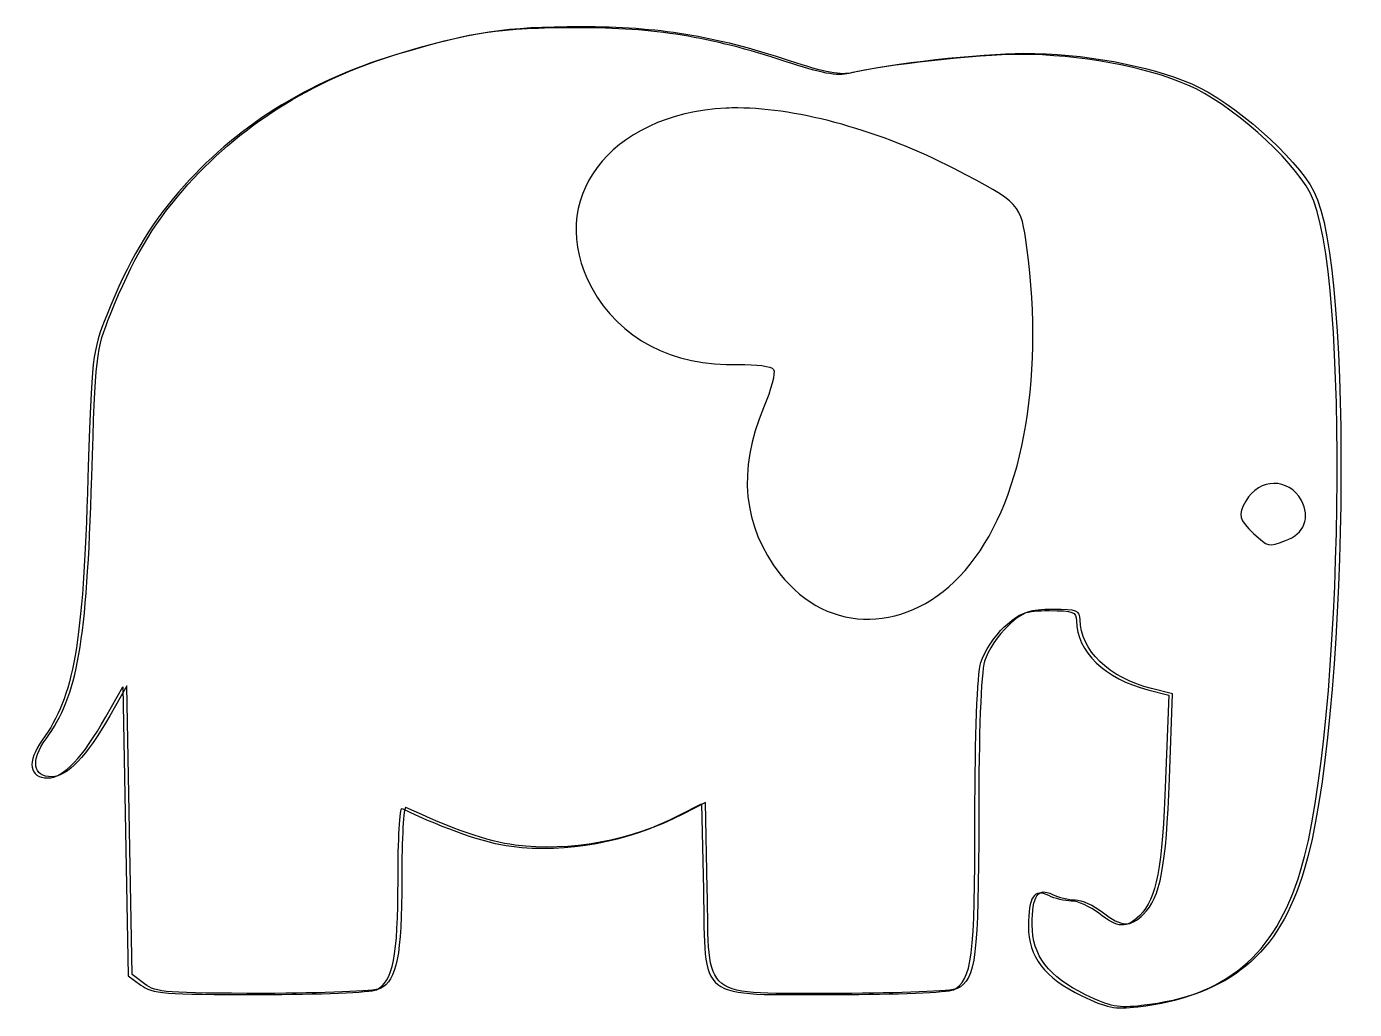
# Model space of a CAD drawing. Header units: centimetres. Extents: x -4.92 to 5.01, y -3.92 to 3.43.
import ezdxf

# ---------------------------------------------------------------- set-up
doc = ezdxf.new("R2010")
doc.units = ezdxf.units.CM
doc.header["$MEASUREMENT"] = 0
doc.layers.add('Layer 1', color=7, linetype='Continuous')

msp = doc.modelspace()

# ---------------------------------------------------------------- linework, layer by layer
at = {"layer": 'Layer 1', "color": 254}
for points, knots in [([(2.96799, -3.81588), (2.69198, -3.68294), (2.56899, -3.52195), (2.56981, -3.29467), (2.56981, -3.29467), (2.5706, -3.07404), (2.61159, -3.0122), (2.72118, -3.06628), (2.72118, -3.06628), (2.76644, -3.08861), (2.84248, -3.10689), (2.89016, -3.10689), (2.89016, -3.10689), (2.93784, -3.10689), (3.03022, -3.1483), (3.09545, -3.1989), (3.09545, -3.1989), (3.23982, -3.3109), (3.30125, -3.314), (3.40193, -3.21437), (3.40193, -3.21437), (3.52848, -3.08913), (3.57096, -2.86569), (3.59505, -2.1987), (3.59505, -2.1987), (3.59505, -2.1987), (3.61787, -1.56655), (3.61787, -1.56655), (3.61787, -1.56655), (3.61787, -1.56655), (3.4628, -1.52744), (3.4628, -1.52744), (3.4628, -1.52744), (3.1441, -1.44707), (2.92848, -1.23932), (2.92848, -1.0126), (2.92848, -1.0126), (2.92848, -0.94423), (2.90506, -0.93535), (2.72488, -0.93535), (2.72488, -0.93535), (2.54782, -0.93535), (2.50413, -0.95116), (2.38967, -1.0567), (2.38967, -1.0567), (2.31728, -1.12344), (2.23834, -1.24352), (2.21424, -1.32354), (2.21424, -1.32354), (2.18734, -1.41289), (2.17034, -1.86107), (2.1702, -2.4849), (2.1702, -2.4849), (2.16996, -3.53219), (2.14875, -3.70107), (2.00872, -3.77017), (2.00872, -3.77017), (1.96809, -3.79022), (1.58237, -3.8062), (1.13909, -3.8062), (1.13909, -3.8062), (0.07918, -3.8062), (0.15815, -3.86819), (0.14078, -3.02244), (0.14078, -3.02244), (0.14078, -3.02244), (0.12757, -2.37928), (0.12757, -2.37928), (0.12757, -2.37928), (0.12757, -2.37928), (-0.04088, -2.46608), (-0.04088, -2.46608), (-0.04088, -2.46608), (-0.42828, -2.66571), (-0.88591, -2.75027), (-1.2939, -2.69762), (-1.2939, -2.69762), (-1.49549, -2.6716), (-1.77453, -2.57537), (-2.11152, -2.41564), (-2.11152, -2.41564), (-2.12799, -2.40783), (-2.14146, -2.6488), (-2.14146, -2.95111), (-2.14146, -2.95111), (-2.14146, -3.5226), (-2.1781, -3.70868), (-2.30272, -3.77017), (-2.30272, -3.77017), (-2.34335, -3.79022), (-2.72907, -3.8062), (-3.17235, -3.8062), (-3.17235, -3.8062), (-3.89698, -3.8062), (-3.97748, -3.79985), (-4.06321, -3.73589), (-4.06321, -3.73589), (-4.06321, -3.73589), (-4.15745, -3.66558), (-4.15745, -3.66558), (-4.15745, -3.66558), (-4.15745, -3.66558), (-4.17741, -2.58571), (-4.17741, -2.58571), (-4.17741, -2.58571), (-4.17741, -2.58571), (-4.19737, -1.50584), (-4.19737, -1.50584), (-4.19737, -1.50584), (-4.19737, -1.50584), (-4.32468, -1.73039), (-4.32468, -1.73039), (-4.32468, -1.73039), (-4.49613, -2.03279), (-4.64202, -2.18674), (-4.75711, -2.18674), (-4.75711, -2.18674), (-4.89953, -2.18674), (-4.91742, -2.06787), (-4.79973, -1.9035), (-4.79973, -1.9035), (-4.5614, -1.57062), (-4.49703, -1.20038), (-4.45865, 0.05841), (-4.45865, 0.05841), (-4.43109, 0.96238), (-4.42593, 1.00713), (-4.31869, 1.273), (-4.31869, 1.273), (-4.15383, 1.68172), (-4.00582, 1.93509), (-3.77859, 2.19755), (-3.77859, 2.19755), (-3.36125, 2.6796), (-2.82076, 3.02161), (-2.16141, 3.22086), (-2.16141, 3.22086), (-1.6111, 3.38716), (-1.36784, 3.42344), (-0.80411, 3.42332), (-0.80411, 3.42332), (-0.2169, 3.42321), (0.18303, 3.35838), (0.75288, 3.17099), (0.75288, 3.17099), (1.02327, 3.08207), (1.14124, 3.05997), (1.22936, 3.08169), (1.22936, 3.08169), (1.48777, 3.14541), (2.19165, 3.2237), (2.50611, 3.2237), (2.50611, 3.2237), (2.94971, 3.2237), (3.4381, 3.13448), (3.76209, 2.99426), (3.76209, 2.99426), (4.07487, 2.85889), (4.53728, 2.45142), (4.67514, 2.1897), (4.67514, 2.1897), (4.97771, 1.61524), (4.9297, -1.8021), (4.60388, -2.88229), (4.60388, -2.88229), (4.41342, -3.51372), (4.04418, -3.82189), (3.38687, -3.89798), (3.38687, -3.89798), (3.21525, -3.91785), (3.15528, -3.9061), (2.96799, -3.81589), (2.96799, -3.81589), (2.96799, -3.81589), (2.96799, -3.81588), (2.96799, -3.81588)], [0, 0, 0, 0, 0.0222222, 0.0222222, 0.0222222, 0.0222222, 0.0444444, 0.0444444, 0.0444444, 0.0444444, 0.0666667, 0.0666667, 0.0666667, 0.0666667, 0.0888889, 0.0888889, 0.0888889, 0.0888889, 0.1111111, 0.1111111, 0.1111111, 0.1111111, 0.1333333, 0.1333333, 0.1333333, 0.1333333, 0.1555556, 0.1555556, 0.1555556, 0.1555556, 0.1777778, 0.1777778, 0.1777778, 0.1777778, 0.2, 0.2, 0.2, 0.2, 0.2222222, 0.2222222, 0.2222222, 0.2222222, 0.2444444, 0.2444444, 0.2444444, 0.2444444, 0.2666667, 0.2666667, 0.2666667, 0.2666667, 0.2888889, 0.2888889, 0.2888889, 0.2888889, 0.3111111, 0.3111111, 0.3111111, 0.3111111, 0.3333333, 0.3333333, 0.3333333, 0.3333333, 0.3555556, 0.3555556, 0.3555556, 0.3555556, 0.3777778, 0.3777778, 0.3777778, 0.3777778, 0.4, 0.4, 0.4, 0.4, 0.4222222, 0.4222222, 0.4222222, 0.4222222, 0.4444444, 0.4444444, 0.4444444, 0.4444444, 0.4666667, 0.4666667, 0.4666667, 0.4666667, 0.4888889, 0.4888889, 0.4888889, 0.4888889, 0.5111111, 0.5111111, 0.5111111, 0.5111111, 0.5333333, 0.5333333, 0.5333333, 0.5333333, 0.5555556, 0.5555556, 0.5555556, 0.5555556, 0.5777778, 0.5777778, 0.5777778, 0.5777778, 0.6, 0.6, 0.6, 0.6, 0.6222222, 0.6222222, 0.6222222, 0.6222222, 0.6444444, 0.6444444, 0.6444444, 0.6444444, 0.6666667, 0.6666667, 0.6666667, 0.6666667, 0.6888889, 0.6888889, 0.6888889, 0.6888889, 0.7111111, 0.7111111, 0.7111111, 0.7111111, 0.7333333, 0.7333333, 0.7333333, 0.7333333, 0.7555556, 0.7555556, 0.7555556, 0.7555556, 0.7777778, 0.7777778, 0.7777778, 0.7777778, 0.8, 0.8, 0.8, 0.8, 0.8222222, 0.8222222, 0.8222222, 0.8222222, 0.8444444, 0.8444444, 0.8444444, 0.8444444, 0.8666667, 0.8666667, 0.8666667, 0.8666667, 0.8888889, 0.8888889, 0.8888889, 0.8888889, 0.9111111, 0.9111111, 0.9111111, 0.9111111, 0.9333333, 0.9333333, 0.9333333, 0.9333333, 0.9555556, 0.9555556, 0.9555556, 0.9555556, 1, 1, 1, 1]), ([(-0.7757, 3.43225), (-1.33943, 3.43236), (-1.58303, 3.39597), (-2.13334, 3.22968), (-2.13334, 3.22968), (-2.79269, 3.03043), (-3.33327, 2.68813), (-3.75061, 2.20607), (-3.75061, 2.20607), (-3.97784, 1.94361), (-4.12567, 1.6904), (-4.29053, 1.28168), (-4.29053, 1.28168), (-4.39777, 1.01581), (-4.4027, 0.97105), (-4.43026, 0.06708), (-4.43026, 0.06708), (-4.46864, -1.1917), (-4.53341, -1.56209), (-4.77174, -1.89497), (-4.77174, -1.89497), (-4.88943, -2.05935), (-4.87117, -2.17774), (-4.72875, -2.17774), (-4.72875, -2.17774), (-4.61365, -2.17774), (-4.46777, -2.02456), (-4.29632, -1.72216), (-4.29632, -1.72216), (-4.29632, -1.72216), (-4.16899, -1.49726), (-4.16899, -1.49726), (-4.16899, -1.49726), (-4.16899, -1.49726), (-4.14915, -2.57709), (-4.14915, -2.57709), (-4.14915, -2.57709), (-4.14915, -2.57709), (-4.12931, -3.65692), (-4.12931, -3.65692), (-4.12931, -3.65692), (-4.12931, -3.65692), (-4.03505, -3.7272), (-4.03505, -3.7272), (-4.03505, -3.7272), (-3.94932, -3.79115), (-3.86836, -3.79748), (-3.14373, -3.79748), (-3.14373, -3.79748), (-2.70045, -3.79748), (-2.31537, -3.78198), (-2.27474, -3.76193), (-2.27474, -3.76193), (-2.15012, -3.70044), (-2.11351, -3.51404), (-2.11351, -2.94255), (-2.11351, -2.94255), (-2.11351, -2.64024), (-2.09938, -2.39896), (-2.08292, -2.40677), (-2.08292, -2.40677), (-1.74593, -2.5665), (-1.46761, -2.6627), (-1.26602, -2.68872), (-1.26602, -2.68872), (-0.85804, -2.74137), (-0.39996, -2.65684), (-0.01256, -2.45721), (-0.01256, -2.45721), (-0.01256, -2.45721), (0.15611, -2.37039), (0.15611, -2.37039), (0.15611, -2.37039), (0.15611, -2.37039), (0.16934, -3.01366), (0.16934, -3.01366), (0.16934, -3.01366), (0.18671, -3.85941), (0.10741, -3.79749), (1.16732, -3.79749), (1.16732, -3.79749), (1.6106, -3.79749), (1.99651, -3.78199), (2.03714, -3.76194), (2.03714, -3.76194), (2.17717, -3.69284), (2.19813, -3.52352), (2.19837, -2.47623), (2.19837, -2.47623), (2.1985, -1.85239), (2.21529, -1.40389), (2.24219, -1.31454), (2.24219, -1.31454), (2.26629, -1.23452), (2.34509, -1.11504), (2.41748, -1.0483), (2.41748, -1.0483), (2.53194, -0.94277), (2.57611, -0.92676), (2.75317, -0.92676), (2.75317, -0.92676), (2.93335, -0.92676), (2.95657, -0.93529), (2.95657, -1.00365), (2.95657, -1.00365), (2.95657, -1.23037), (3.17199, -1.43839), (3.4907, -1.51876), (3.4907, -1.51876), (3.4907, -1.51876), (3.64614, -1.55762), (3.64614, -1.55762), (3.64614, -1.55762), (3.64614, -1.55762), (3.62299, -2.19014), (3.62299, -2.19014), (3.62299, -2.19014), (3.59891, -2.85713), (3.55689, -3.08024), (3.43034, -3.20548), (3.43034, -3.20548), (3.32966, -3.30511), (3.26796, -3.3026), (3.12359, -3.1906), (3.12359, -3.1906), (3.05836, -3.13999), (2.96621, -3.098), (2.91854, -3.098), (2.91854, -3.098), (2.87086, -3.098), (2.7943, -3.07982), (2.74904, -3.05749), (2.74904, -3.05749), (2.63945, -3.00342), (2.59853, -3.06507), (2.59773, -3.28569), (2.59773, -3.28569), (2.59691, -3.51297), (2.72025, -3.67448), (2.99626, -3.80742), (2.99626, -3.80742), (3.18355, -3.89763), (3.24384, -3.90914), (3.41546, -3.88928), (3.41546, -3.88928), (4.07277, -3.81319), (4.44126, -3.50538), (4.63172, -2.87394), (4.63172, -2.87394), (4.95754, -1.79375), (5.00622, 1.62416), (4.70365, 2.19862), (4.70365, 2.19862), (4.5658, 2.46034), (4.10279, 2.86775), (3.79001, 3.00312), (3.79001, 3.00312), (3.46601, 3.14334), (2.97767, 3.23215), (2.53407, 3.23215), (2.53407, 3.23215), (2.21961, 3.23215), (1.51587, 3.15365), (1.25746, 3.08994), (1.25746, 3.08994), (1.16935, 3.06821), (1.0516, 3.09032), (0.78121, 3.17924), (0.78121, 3.17924), (0.21136, 3.36663), (-0.18849, 3.43214), (-0.7757, 3.43225)], [0, 0, 0, 0, 0.0227273, 0.0227273, 0.0227273, 0.0227273, 0.0454545, 0.0454545, 0.0454545, 0.0454545, 0.0681818, 0.0681818, 0.0681818, 0.0681818, 0.0909091, 0.0909091, 0.0909091, 0.0909091, 0.1136364, 0.1136364, 0.1136364, 0.1136364, 0.1363636, 0.1363636, 0.1363636, 0.1363636, 0.1590909, 0.1590909, 0.1590909, 0.1590909, 0.1818182, 0.1818182, 0.1818182, 0.1818182, 0.2045455, 0.2045455, 0.2045455, 0.2045455, 0.2272727, 0.2272727, 0.2272727, 0.2272727, 0.25, 0.25, 0.25, 0.25, 0.2727273, 0.2727273, 0.2727273, 0.2727273, 0.2954545, 0.2954545, 0.2954545, 0.2954545, 0.3181818, 0.3181818, 0.3181818, 0.3181818, 0.3409091, 0.3409091, 0.3409091, 0.3409091, 0.3636364, 0.3636364, 0.3636364, 0.3636364, 0.3863636, 0.3863636, 0.3863636, 0.3863636, 0.4090909, 0.4090909, 0.4090909, 0.4090909, 0.4318182, 0.4318182, 0.4318182, 0.4318182, 0.4545455, 0.4545455, 0.4545455, 0.4545455, 0.4772727, 0.4772727, 0.4772727, 0.4772727, 0.5, 0.5, 0.5, 0.5, 0.5227273, 0.5227273, 0.5227273, 0.5227273, 0.5454545, 0.5454545, 0.5454545, 0.5454545, 0.5681818, 0.5681818, 0.5681818, 0.5681818, 0.5909091, 0.5909091, 0.5909091, 0.5909091, 0.6136364, 0.6136364, 0.6136364, 0.6136364, 0.6363636, 0.6363636, 0.6363636, 0.6363636, 0.6590909, 0.6590909, 0.6590909, 0.6590909, 0.6818182, 0.6818182, 0.6818182, 0.6818182, 0.7045455, 0.7045455, 0.7045455, 0.7045455, 0.7272727, 0.7272727, 0.7272727, 0.7272727, 0.75, 0.75, 0.75, 0.75, 0.7727273, 0.7727273, 0.7727273, 0.7727273, 0.7954545, 0.7954545, 0.7954545, 0.7954545, 0.8181818, 0.8181818, 0.8181818, 0.8181818, 0.8409091, 0.8409091, 0.8409091, 0.8409091, 0.8636364, 0.8636364, 0.8636364, 0.8636364, 0.8863636, 0.8863636, 0.8863636, 0.8863636, 0.9090909, 0.9090909, 0.9090909, 0.9090909, 0.9318182, 0.9318182, 0.9318182, 0.9318182, 0.9545455, 0.9545455, 0.9545455, 0.9545455, 1, 1, 1, 1]), ([(0.39921, 2.8237), (0.85802, 2.82188), (1.47379, 2.65009), (2.01317, 2.36977), (2.01317, 2.36977), (2.51411, 2.10943), (2.51365, 2.10954), (2.55805, 1.77942), (2.55805, 1.77942), (2.69416, 0.76736), (2.51873, -0.1515), (2.09586, -0.6349), (2.09586, -0.6349), (1.67816, -1.11239), (1.07612, -1.12323), (0.71259, -0.6597), (0.71259, -0.6597), (0.43513, -0.30592), (0.39397, 0.115), (0.59105, 0.58219), (0.59105, 0.58219), (0.64735, 0.71565), (0.68096, 0.84471), (0.66546, 0.86827), (0.66546, 0.86827), (0.64996, 0.89183), (0.53216, 0.90801), (0.40418, 0.90465), (0.40418, 0.90465), (-0.09343, 0.89158), (-0.48584, 1.09696), (-0.69384, 1.47929), (-0.69384, 1.47929), (-1.04865, 2.13146), (-0.56419, 2.77972), (0.30992, 2.82205), (0.30992, 2.82205), (0.33904, 2.82346), (0.36863, 2.82383), (0.39922, 2.8237), (0.39922, 2.8237), (0.39922, 2.8237), (0.39921, 2.8237), (0.39921, 2.8237)], [0, 0, 0, 0, 0.0833333, 0.0833333, 0.0833333, 0.0833333, 0.1666667, 0.1666667, 0.1666667, 0.1666667, 0.25, 0.25, 0.25, 0.25, 0.3333333, 0.3333333, 0.3333333, 0.3333333, 0.4166667, 0.4166667, 0.4166667, 0.4166667, 0.5, 0.5, 0.5, 0.5, 0.5833333, 0.5833333, 0.5833333, 0.5833333, 0.6666667, 0.6666667, 0.6666667, 0.6666667, 0.75, 0.75, 0.75, 0.75, 0.8333333, 0.8333333, 0.8333333, 0.8333333, 1, 1, 1, 1]), ([(4.40434, 0.01581), (4.48341, 0.01677), (4.56205, -0.02526), (4.60939, -0.11069), (4.60939, -0.11069), (4.67957, -0.23736), (4.63004, -0.36326), (4.49198, -0.41165), (4.49198, -0.41165), (4.35588, -0.45936), (4.36476, -0.46168), (4.2522, -0.35791), (4.2522, -0.35791), (4.14385, -0.25801), (4.13483, -0.21956), (4.19515, -0.11565), (4.19515, -0.11565), (4.24543, -0.02903), (4.32527, 0.01486), (4.40434, 0.01581)], [0, 0, 0, 0, 0.1666667, 0.1666667, 0.1666667, 0.1666667, 0.3333333, 0.3333333, 0.3333333, 0.3333333, 0.5, 0.5, 0.5, 0.5, 0.6666667, 0.6666667, 0.6666667, 0.6666667, 1, 1, 1, 1])]:
    msp.add_open_spline(points, degree=3, knots=knots, dxfattribs=at)

doc.saveas('drawing.dxf')
